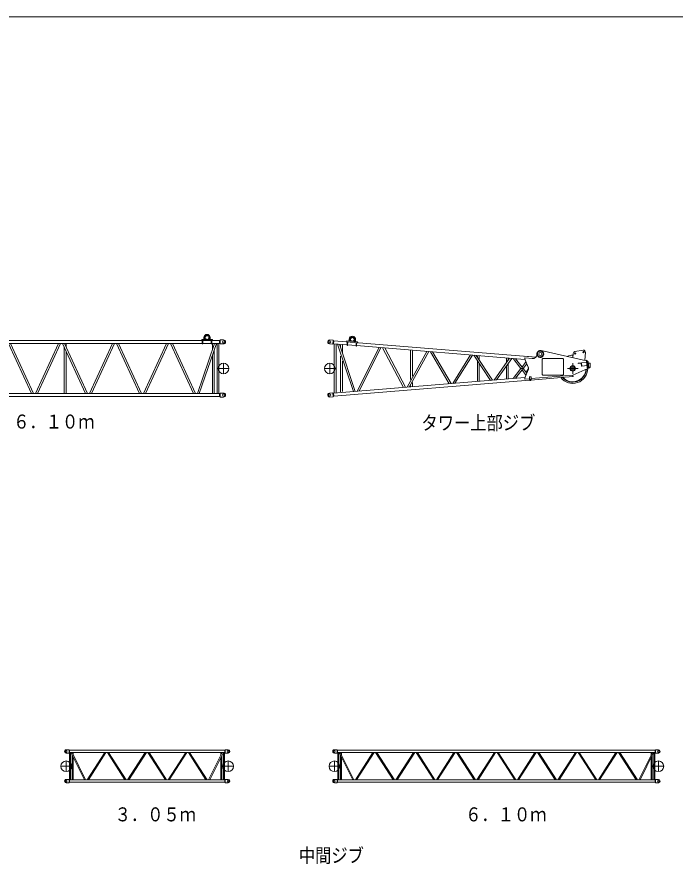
# Model space of a CAD drawing. Units: millimetres on the paper. Extents: x -420 to 420, y -297 to 297.
# Drawn here: x 63.7 to 270.1, y 18.3 to 284 of the extents above; entities that cross this region are included whole.
import ezdxf
from ezdxf.enums import TextEntityAlignment as Align

# ---------------------------------------------------------------- set-up
doc = ezdxf.new("R2010")
doc.units = ezdxf.units.MM
doc.linetypes.add('USER2', pattern=[17.5, 13, -1.5, 1.5, -1.5])
doc.layers.add('0-0_0', color=7, linetype='Continuous', lineweight=18)
doc.layers.add('0-1_1', color=7, linetype='Continuous', lineweight=18)
doc.styles.add('ＭＳ ゴシック', font='')
doc.styles.get('ＭＳ ゴシック').set_extended_font_data('MS Gothic')

msp = doc.modelspace()

# ---------------------------------------------------------------- linework, layer by layer
at = {"layer": '0-0_0'}
for p, q in [((122.275, 182.798), (122.275, 183.408)), ((122.541, 182.798), (122.541, 183.408)), ((124.025, 182.798), (124.025, 183.408)), ((124.291, 182.798), (124.291, 183.408)), ((28.041, 181.58), (121.783, 181.58)), ((68.279, 165.867), (60.979, 181.58)), ((68.904, 165.867), (61.604, 181.58)), ((69.445, 165.867), (76.745, 181.58)), ((70.07, 165.867), (77.37, 181.58)), ((85.212, 165.867), (77.912, 181.58)), ((85.837, 165.867), (78.537, 181.58)), ((79.091, 181.58), (79.091, 180.387)), ((86.379, 165.867), (93.679, 181.58)), ((87.004, 165.867), (94.304, 181.58)), ((102.146, 165.867), (94.846, 181.58)), ((102.77, 165.867), (95.47, 181.58)), ((103.312, 165.867), (110.612, 181.58)), ((103.937, 165.867), (111.237, 181.58)), ((119.079, 165.867), (111.779, 181.58)), ((119.704, 165.867), (112.404, 181.58)), ((120.258, 165.867), (125.608, 181.58)), ((120.857, 165.867), (126.207, 181.58)), ((121.616, 182.798), (124.95, 182.798)), ((121.616, 182.798), (121.616, 182.533)), ((121.783, 181.495), (121.783, 182.532)), ((121.95, 181.495), (121.95, 182.532)), ((121.95, 181.58), (124.616, 181.58)), ((124.616, 181.495), (124.616, 182.532)), ((124.783, 181.495), (124.783, 182.532)), ((124.783, 181.58), (127.241, 181.58)), ((124.95, 182.798), (124.95, 182.533)), ((124.958, 181.58), (124.958, 179.669)), ((125.525, 181.58), (125.525, 181.333)), ((126.458, 165.867), (126.458, 181.58)), ((127.025, 165.867), (127.025, 181.58)), ((127.291, 182.472), (127.241, 182.472)), ((127.291, 181.642), (127.241, 181.642)), ((127.375, 182.557), (127.375, 181.557)), ((127.375, 181.558), (127.375, 181.557)), ((127.508, 182.69), (128.441, 182.69)), ((127.508, 181.423), (128.441, 181.423)), ((161.723, 181.426), (162.786, 181.338)), ((161.826, 182.688), (162.889, 182.601)), ((162.889, 182.601), (162.786, 181.338)), ((162.937, 181.545), (162.804, 181.556)), ((163.004, 182.372), (162.872, 182.383)), ((163.009, 182.434), (162.932, 181.484)), ((162.932, 181.484), (167.202, 181.133)), ((163.009, 182.434), (226.357, 177.238)), ((163.191, 181.462), (163.191, 165.985)), ((163.758, 181.416), (163.758, 166.031)), ((169.178, 166.476), (164.167, 181.382)), ((169.76, 166.523), (164.782, 181.332)), ((165.191, 181.082), (165.191, 180.322)), ((165.758, 181.104), (165.758, 178.671)), ((167.135, 182.361), (167.113, 182.097)), ((167.135, 182.361), (170.457, 182.089)), ((167.195, 181.049), (167.279, 182.082)), ((167.361, 181.035), (167.446, 182.068)), ((167.368, 181.12), (170.025, 180.902)), ((167.791, 182.307), (167.841, 182.915)), ((168.057, 182.286), (168.107, 182.893)), ((169.535, 182.164), (169.585, 182.772)), ((169.801, 182.143), (169.851, 182.75)), ((170.019, 180.817), (170.103, 181.85)), ((170.185, 180.803), (170.269, 181.837)), ((170.192, 180.888), (223.001, 176.557)), ((170.457, 182.089), (170.436, 181.825)), ((78.524, 180.262), (78.524, 165.867)), ((79.091, 179.042), (79.091, 165.867)), ((125.525, 179.575), (125.525, 165.867)), ((177.22, 180.312), (170.361, 166.573)), ((177.829, 180.262), (171.021, 166.627)), ((178.357, 180.218), (184.885, 167.764)), ((179.025, 180.163), (185.498, 167.814)), ((192.215, 179.082), (186.019, 167.857)), ((192.834, 179.031), (186.697, 167.913)), ((187.108, 179.323), (187.108, 170.303)), ((187.674, 179.244), (187.674, 171.314)), ((199.211, 168.939), (193.347, 178.989)), ((199.838, 168.99), (194.036, 178.932)), ((228.049, 179.315), (242.331, 176.144)), ((238.164, 178.477), (238.051, 177.093)), ((241.276, 179.457), (238.646, 179.004)), ((241.956, 178.835), (241.746, 176.276)), ((124.958, 177.911), (124.958, 165.867)), ((165.191, 177.569), (165.191, 166.38)), ((165.758, 176.008), (165.758, 166.466)), ((205.874, 177.961), (200.34, 169.032)), ((206.508, 177.909), (201.042, 169.089)), ((206.999, 177.869), (212.202, 170.004)), ((207.717, 177.81), (212.847, 170.057)), ((208.108, 177.692), (208.108, 177.43)), ((208.108, 175.932), (208.108, 169.789)), ((208.674, 177.627), (208.674, 176.516)), ((213.322, 170.096), (218.196, 176.951)), ((214.06, 170.157), (218.853, 176.897)), ((217.208, 175.648), (217.208, 176.916)), ((217.774, 176.511), (217.774, 176.89)), ((221.726, 173.723), (219.309, 176.859)), ((222.083, 174.188), (220.073, 176.797)), ((223.318, 175.791), (222.083, 174.188)), ((222.908, 177.596), (222.902, 177.521)), ((222.908, 177.596), (226.421, 177.308)), ((222.934, 177.04), (222.941, 177.04)), ((222.934, 177.04), (222.934, 176.85)), ((222.934, 176.85), (222.941, 176.85)), ((222.941, 177.04), (225.312, 176.846)), ((222.941, 177.04), (222.941, 176.85)), ((223.023, 176.488), (224.001, 174.181)), ((228.572, 176.832), (228.405, 176.665)), ((228.405, 171.832), (228.405, 176.665)), ((234.905, 176.832), (228.572, 176.832)), ((235.072, 176.665), (234.905, 176.832)), ((235.072, 171.832), (235.072, 176.665)), ((240.716, 175.504), (239.637, 175.405)), ((239.64, 175.372), (239.637, 175.405)), ((240.815, 174.425), (240.716, 175.504)), ((240.72, 175.467), (242.379, 175.619)), ((242.319, 176.278), (242.418, 176.288)), ((242.532, 173.955), (242.319, 176.278)), ((242.434, 176.121), (242.725, 176.057)), ((242.725, 176.057), (242.725, 173.723)), ((242.725, 175.89), (242.799, 175.89)), ((242.799, 175.89), (242.799, 173.723)), ((242.799, 175.423), (243.474, 175.423)), ((242.883, 175.423), (242.883, 174.09)), ((243.466, 175.423), (243.466, 174.09)), ((243.474, 175.423), (243.474, 174.188)), ((208.674, 175.063), (208.674, 169.828)), ((217.208, 170.551), (217.208, 174.367)), ((217.774, 170.59), (217.774, 175.269)), ((221.726, 173.723), (219.309, 170.587)), ((222.083, 173.259), (220.073, 170.65)), ((221.726, 173.723), (222.441, 173.723)), ((222.083, 174.188), (222.083, 173.259)), ((223.318, 171.656), (222.083, 173.259)), ((223.572, 175.192), (222.441, 173.724)), ((223.573, 172.255), (222.441, 173.724)), ((223.023, 170.959), (224.001, 173.266)), ((224.094, 173.733), (223.756, 173.248)), ((237.982, 171.64), (242.725, 173.723)), ((240.485, 175.382), (239.713, 175.312)), ((240.709, 174.482), (240.639, 175.254)), ((240.815, 174.425), (240.782, 174.422)), ((240.812, 174.463), (242.471, 174.615)), ((242.725, 173.723), (242.799, 173.723)), ((242.799, 174.09), (243.466, 174.09)), ((242.799, 173.815), (243.289, 173.946)), ((162.932, 165.963), (223.004, 170.89)), ((222.934, 170.597), (222.941, 170.597)), ((222.934, 170.597), (222.934, 170.407)), ((222.934, 170.407), (222.941, 170.407)), ((222.941, 170.597), (222.941, 170.407)), ((222.941, 170.407), (224.374, 170.524)), ((224.324, 171.107), (224.324, 171.14)), ((224.991, 171.14), (224.324, 171.14)), ((224.833, 171.057), (224.374, 171.057)), ((224.374, 171.057), (224.374, 170.123)), ((224.375, 170.123), (224.525, 169.973)), ((224.908, 170.123), (224.758, 169.973)), ((224.872, 170.087), (238.013, 171.165)), ((224.908, 170.523), (224.908, 170.982)), ((224.908, 170.523), (224.908, 170.123)), ((224.991, 170.473), (224.958, 170.473)), ((224.991, 170.575), (237.982, 171.64)), ((224.991, 170.473), (224.991, 171.14)), ((228.572, 171.665), (228.405, 171.832)), ((234.905, 171.665), (228.572, 171.665)), ((235.072, 171.832), (234.905, 171.665)), ((237.975, 171.64), (238.013, 171.165)), ((238.009, 171.216), (238.062, 171.221)), ((238.026, 171.66), (238.062, 171.221)), ((163.01, 165.013), (224.446, 170.052)), ((187.108, 168.385), (187.108, 168.09)), ((187.674, 169.372), (187.674, 168.222)), ((224.524, 169.973), (224.758, 169.973)), ((28.041, 165.867), (127.241, 165.867)), ((127.291, 165.805), (127.241, 165.805)), ((127.291, 164.975), (127.241, 164.975)), ((127.375, 165.89), (127.375, 164.89)), ((127.375, 164.892), (127.375, 164.89)), ((127.508, 166.023), (128.441, 166.023)), ((127.508, 164.757), (128.441, 164.757)), ((162.786, 166.109), (161.723, 166.021)), ((162.889, 164.846), (161.826, 164.759)), ((162.786, 166.109), (162.889, 164.846)), ((162.804, 165.891), (162.937, 165.902)), ((162.872, 165.064), (163.004, 165.075)), ((162.932, 165.963), (163.01, 165.013)), ((79.098, 54.134), (79.998, 54.134)), ((79.998, 54.134), (79.998, 53.067)), ((79.998, 53.913), (80.098, 53.913)), ((79.998, 53.288), (80.098, 53.288)), ((80.098, 53.971), (128.898, 53.971)), ((80.189, 53.23), (80.189, 44.658)), ((80.507, 53.23), (80.507, 44.658)), ((80.587, 53.23), (84.854, 44.658)), ((80.943, 53.23), (85.209, 44.658)), ((81.022, 53.23), (81.022, 53.07)), ((81.341, 53.23), (81.341, 52.43)), ((85.676, 44.658), (91.192, 53.23)), ((86.054, 44.658), (91.571, 53.23)), ((92.026, 53.23), (97.542, 44.658)), ((92.404, 53.23), (97.921, 44.658)), ((103.892, 53.23), (98.376, 44.658)), ((104.271, 53.23), (98.754, 44.658)), ((104.726, 53.23), (110.242, 44.658)), ((105.104, 53.23), (110.621, 44.658)), ((111.076, 44.658), (116.592, 53.23)), ((111.454, 44.658), (116.971, 53.23)), ((117.426, 53.23), (122.942, 44.658)), ((117.804, 53.23), (123.321, 44.658)), ((123.787, 44.658), (128.054, 53.23)), ((124.143, 44.658), (128.409, 53.23)), ((127.656, 53.23), (127.656, 52.43)), ((127.974, 53.23), (127.974, 53.07)), ((128.489, 53.23), (128.489, 44.658)), ((128.807, 53.23), (128.807, 44.658)), ((128.898, 53.971), (128.898, 53.23)), ((128.998, 53.913), (128.898, 53.913)), ((128.998, 53.288), (128.898, 53.288)), ((128.998, 53.067), (128.998, 54.134)), ((129.898, 54.134), (128.998, 54.134)), ((163.232, 54.134), (164.132, 54.134)), ((164.132, 54.134), (164.132, 53.067)), ((164.132, 53.913), (164.232, 53.913)), ((164.132, 53.288), (164.232, 53.288)), ((164.232, 53.971), (263.832, 53.971)), ((164.322, 53.23), (164.322, 44.658)), ((164.641, 53.23), (164.641, 44.658)), ((164.72, 53.23), (168.987, 44.658)), ((165.076, 53.23), (169.343, 44.658)), ((165.156, 53.23), (165.156, 53.07)), ((165.474, 53.23), (165.474, 52.43)), ((169.809, 44.658), (175.326, 53.23)), ((170.188, 44.658), (175.704, 53.23)), ((176.159, 53.23), (181.676, 44.658)), ((176.538, 53.23), (182.054, 44.658)), ((188.026, 53.23), (182.509, 44.658)), ((188.404, 53.23), (182.888, 44.658)), ((188.859, 53.23), (194.376, 44.658)), ((189.238, 53.23), (194.754, 44.658)), ((195.209, 44.658), (200.726, 53.23)), ((195.588, 44.658), (201.104, 53.23)), ((201.559, 53.23), (207.076, 44.658)), ((201.938, 53.23), (207.454, 44.658)), ((207.909, 44.658), (213.426, 53.23)), ((208.288, 44.658), (213.804, 53.23)), ((214.259, 53.23), (219.776, 44.658)), ((214.638, 53.23), (220.154, 44.658)), ((220.609, 44.658), (226.126, 53.23)), ((220.988, 44.658), (226.504, 53.23)), ((226.959, 53.23), (232.476, 44.658)), ((227.338, 53.23), (232.854, 44.658)), ((233.309, 44.658), (238.826, 53.23)), ((233.688, 44.658), (239.204, 53.23)), ((239.659, 53.23), (245.176, 44.658)), ((240.038, 53.23), (245.554, 44.658)), ((246.009, 44.658), (251.526, 53.23)), ((246.388, 44.658), (251.904, 53.23)), ((252.359, 53.23), (257.876, 44.658)), ((252.738, 53.23), (258.254, 44.658)), ((258.72, 44.658), (262.987, 53.23)), ((259.076, 44.658), (263.343, 53.23)), ((262.589, 53.23), (262.589, 52.43)), ((262.907, 53.23), (262.907, 53.07)), ((263.422, 53.23), (263.422, 44.658)), ((263.741, 53.23), (263.741, 44.658)), ((263.832, 53.971), (263.832, 53.23)), ((263.932, 53.913), (263.832, 53.913)), ((263.932, 53.288), (263.832, 53.288)), ((263.932, 53.067), (263.932, 54.134)), ((264.832, 54.134), (263.932, 54.134)), ((79.098, 53.067), (79.998, 53.067)), ((81.022, 52.355), (81.022, 44.658)), ((81.341, 51.716), (81.341, 44.658)), ((127.656, 51.716), (127.656, 44.658)), ((127.974, 52.355), (127.974, 44.658)), ((129.898, 53.067), (128.998, 53.067)), ((163.232, 53.067), (164.132, 53.067)), ((165.156, 52.355), (165.156, 44.658)), ((165.474, 51.716), (165.474, 44.658)), ((262.589, 51.716), (262.589, 44.658)), ((262.907, 52.355), (262.907, 44.658)), ((264.832, 53.067), (263.932, 53.067)), ((79.098, 44.821), (79.998, 44.821)), ((79.098, 43.754), (79.998, 43.754)), ((79.998, 44.821), (79.998, 43.754)), ((79.998, 44.6), (80.098, 44.6)), ((79.998, 43.975), (80.098, 43.975)), ((80.098, 44.658), (80.098, 43.916)), ((80.098, 43.916), (128.898, 43.916)), ((128.998, 44.6), (128.898, 44.6)), ((128.998, 43.975), (128.898, 43.975)), ((128.998, 43.754), (128.998, 44.821)), ((129.898, 44.821), (128.998, 44.821)), ((129.898, 43.754), (128.998, 43.754)), ((163.232, 44.821), (164.132, 44.821)), ((163.232, 43.754), (164.132, 43.754)), ((164.132, 44.821), (164.132, 43.754)), ((164.132, 44.6), (164.232, 44.6)), ((164.132, 43.975), (164.232, 43.975)), ((164.232, 44.658), (164.232, 43.916)), ((164.232, 43.916), (263.832, 43.916)), ((263.932, 44.6), (263.832, 44.6)), ((263.932, 43.975), (263.832, 43.975)), ((263.932, 43.754), (263.932, 44.821)), ((264.832, 44.821), (263.932, 44.821)), ((264.832, 43.754), (263.932, 43.754))]:
    msp.add_line(p, q, dxfattribs=at)
at = {"layer": '0-0_0', "linetype": 'USER2'}
for p, q in [((128.441, 175.39), (128.441, 172.057)), ((161.774, 175.39), (161.774, 172.057)), ((237.974, 175.39), (237.974, 172.057)), ((126.775, 173.723), (130.108, 173.723)), ((160.108, 173.723), (163.441, 173.723)), ((236.308, 173.723), (239.641, 173.723)), ((79.098, 50.611), (79.098, 47.277)), ((129.898, 50.611), (129.898, 47.277)), ((163.232, 50.611), (163.232, 47.277)), ((264.832, 50.611), (264.832, 47.277)), ((77.432, 48.944), (80.765, 48.944)), ((128.232, 48.944), (131.565, 48.944)), ((161.565, 48.944), (164.898, 48.944)), ((263.165, 48.944), (266.498, 48.944))]:
    msp.add_line(p, q, dxfattribs=at)
at = {"layer": '0-0_0'}
for points in [[(28.041, 181.58), (28.041, 182.533), (127.241, 182.533), (127.241, 181.58)], [(242.532, 173.955), (242.631, 173.964), (242.418, 176.288)], [(28.041, 164.913), (127.241, 164.913), (127.241, 165.867)], [(80.098, 53.971), (80.098, 53.23), (128.898, 53.23)], [(164.232, 53.971), (164.232, 53.23), (263.832, 53.23)], [(80.098, 44.658), (128.898, 44.658), (128.898, 43.916)], [(164.232, 44.658), (263.832, 44.658), (263.832, 43.916)]]:
    msp.add_lwpolyline(points, dxfattribs=at)
for centre, radius in [((123.283, 183.407), 0.583), ((168.846, 182.831), 0.583), ((128.441, 182.057), 0.333), ((161.774, 182.057), 0.333), ((227.809, 178.257), 0.475), ((238.745, 178.429), 0.208), ((241.375, 178.882), 0.208), ((128.441, 173.723), 1.667), ((161.774, 173.723), 1.667), ((237.974, 173.723), 0.85), ((237.974, 173.723), 0.542), ((237.974, 173.723), 0.542), ((224.641, 170.223), 0.117), ((128.441, 165.39), 0.342), ((161.774, 165.39), 0.342), ((79.098, 53.601), 0.258), ((129.898, 53.601), 0.258), ((163.232, 53.601), 0.258), ((264.832, 53.601), 0.258), ((79.098, 48.944), 1.667), ((129.898, 48.944), 1.667), ((163.232, 48.944), 1.667), ((264.832, 48.944), 1.667), ((79.098, 44.287), 0.258), ((129.898, 44.287), 0.258), ((163.232, 44.287), 0.258), ((264.832, 44.287), 0.258)]:
    msp.add_circle(centre, radius, dxfattribs=at)
for centre, radius, start, end in [((123.283, 183.408), 1.008, 0, 180), ((123.283, 183.408), 0.742, 0, 180), ((168.846, 182.833), 1.008, 355.31103, 175.31103), ((168.846, 182.833), 0.742, 355.31027, 175.31027), ((121.866, 181.495), 0.0833, 180, 0), ((124.7, 181.495), 0.0833, 180, 0), ((127.291, 182.555), 0.0833, 270, 0), ((127.291, 181.558), 0.0833, 0, 90), ((127.508, 182.557), 0.133, 90.02623, 180), ((127.508, 181.557), 0.133, 180, 269.96066), ((128.441, 182.057), 0.633, 270, 90), ((161.774, 182.057), 0.633, 85.31087, 265.3111), ((167.278, 181.042), 0.0833, 175.31564, 355.31564), ((170.102, 180.81), 0.0833, 175.31564, 355.31564), ((225.407, 178.174), 1.333, 350.01038, 356.07564), ((227.814, 178.257), 1.083, 171.75503, 194.25503), ((225.407, 178.175), 1.333, 356.04549, 2.11075), ((227.822, 178.257), 1.083, 175.7186, 182.26371), ((227.814, 178.259), 1.083, 149.35751, 171.85751), ((227.822, 178.258), 1.083, 169.20544, 175.75055), ((227.822, 178.259), 1.083, 162.68974, 169.23485), ((227.822, 178.259), 1.083, 156.16998, 162.71509), ((227.821, 178.26), 1.082, 149.64485, 156.18996), ((227.813, 178.261), 1.081, 126.90197, 149.40197), ((227.821, 178.26), 1.081, 143.1133, 149.65841), ((227.809, 178.257), 0.917, 124.25006, 0), ((227.821, 178.261), 1.081, 136.57463, 143.11974), ((227.82, 178.261), 1.08, 130.02848, 136.57359), ((227.82, 178.261), 1.08, 123.4749, 130.02001), ((227.811, 178.262), 1.079, 104.36212, 126.86212), ((227.809, 178.257), 0.917, 0, 133.5182), ((227.819, 178.262), 1.079, 116.91432, 123.45943), ((227.818, 178.262), 1.079, 110.34752, 116.89263), ((227.818, 178.262), 1.078, 103.77565, 110.32076), ((227.809, 178.262), 1.078, 81.76105, 104.26105), ((227.817, 178.262), 1.078, 97.20009, 103.7452), ((227.817, 178.262), 1.078, 90.62244, 97.16755), ((227.816, 178.262), 1.078, 84.04439, 90.5895), ((227.815, 178.262), 1.078, 77.46768, 84.01279), ((227.807, 178.262), 1.079, 59.1582, 81.6582), ((227.805, 178.26), 1.081, 36.61409, 59.11409), ((227.804, 178.259), 1.083, 14.15431, 36.65431), ((227.804, 178.255), 1.083, 329.35751, 351.85751), ((227.804, 178.257), 1.083, 351.75503, 14.25503), ((238.745, 178.429), 0.583, 99.78017, 175.30967), ((241.375, 178.882), 0.583, 355.31266, 99.78164), ((224.096, 176.945), 1.167, 184.68733, 185.83574), ((224.096, 176.945), 1.167, 185.8301, 186.97852), ((224.096, 176.944), 1.167, 186.97293, 188.12134), ((224.096, 176.944), 1.167, 188.11582, 189.26423), ((224.096, 176.944), 1.167, 189.25877, 190.40719), ((224.096, 176.944), 1.167, 190.40181, 191.55022), ((224.096, 176.944), 1.166, 191.54493, 192.69334), ((224.096, 176.944), 1.166, 192.68814, 193.83655), ((224.096, 176.944), 1.166, 193.83146, 194.97987), ((224.096, 176.944), 1.166, 194.97488, 196.1233), ((224.096, 176.944), 1.166, 196.11843, 197.26685), ((224.096, 176.943), 1.166, 197.26211, 198.41052), ((224.096, 176.943), 1.166, 198.40591, 199.55433), ((224.096, 176.943), 1.166, 199.54986, 200.69828), ((224.096, 176.943), 1.166, 200.69396, 201.84238), ((224.096, 176.943), 1.166, 201.83822, 202.98663), ((225.414, 178.168), 1.327, 265.05232, 271.11758), ((225.413, 178.168), 1.327, 271.14814, 277.2134), ((225.412, 178.169), 1.327, 277.24303, 283.30829), ((225.412, 178.169), 1.327, 283.33564, 289.4009), ((225.411, 178.169), 1.328, 289.42474, 295.49), ((225.41, 178.169), 1.328, 295.50928, 301.57454), ((225.41, 178.17), 1.329, 301.5884, 307.65366), ((225.409, 178.17), 1.329, 307.66147, 313.72673), ((225.409, 178.171), 1.33, 313.72816, 319.79342), ((225.408, 178.171), 1.331, 319.78842, 325.85368), ((225.408, 178.172), 1.331, 325.84247, 331.90773), ((225.408, 178.172), 1.332, 331.89084, 337.95609), ((225.407, 178.173), 1.333, 337.93426, 343.99952), ((225.407, 178.174), 1.333, 343.97373, 350.03899), ((227.814, 178.255), 1.083, 194.15431, 216.65431), ((227.813, 178.253), 1.081, 216.61409, 239.11409), ((227.811, 178.252), 1.079, 239.1582, 261.6582), ((227.809, 178.251), 1.078, 261.76105, 284.26105), ((227.807, 178.252), 1.079, 284.36212, 306.86212), ((227.805, 178.253), 1.081, 306.90197, 329.40197), ((237.974, 173.723), 4.158, 88.06182, 114.87595), ((224.508, 172.723), 0.917, 145.12057, 199.30269), ((222.928, 173.721), 1.166, 336.83293, 339.73011), ((222.928, 173.726), 1.166, 20.09289, 22.99007), ((222.928, 173.722), 1.166, 339.71909, 342.61626), ((222.928, 173.725), 1.166, 17.20679, 20.10397), ((222.928, 173.722), 1.166, 342.60434, 345.50152), ((222.928, 173.725), 1.166, 14.32158, 17.21876), ((222.928, 173.722), 1.166, 345.48883, 348.38601), ((222.928, 173.725), 1.166, 11.43714, 14.33432), ((222.928, 173.724), 1.167, 8.55334, 11.45051), ((222.928, 173.722), 1.167, 348.37267, 351.26985), ((222.928, 173.723), 1.167, 351.256, 354.15318), ((222.928, 173.724), 1.167, 5.67003, 8.56721), ((222.928, 173.724), 1.167, 2.78709, 5.68427), ((222.928, 173.723), 1.167, 354.13896, 357.03614), ((222.928, 173.724), 1.167, 359.90436, 2.80154), ((222.928, 173.723), 1.167, 357.0217, 359.91888), ((237.974, 173.723), 4.692, 217.65637, 359.59936), ((237.974, 173.723), 4.275, 221.35847, 357.08657), ((237.974, 173.723), 4.158, 222.56503, 356.28154), ((239.707, 175.378), 0.0667, 185.2526, 275.23835), ((240.498, 175.241), 0.142, 5.22851, 95.2341), ((240.776, 174.489), 0.0667, 185.2526, 275.23835), ((243.224, 174.188), 0.25, 285.00147, 337.02318), ((243.224, 174.188), 0.25, 345.14697, 0), ((224.096, 170.503), 1.167, 174.2195, 175.38177), ((224.096, 170.503), 1.167, 173.06278, 174.22505), ((224.096, 170.503), 1.167, 171.90599, 173.06826), ((224.096, 170.503), 1.166, 170.74912, 171.91139), ((224.096, 170.503), 1.166, 169.59215, 170.75442), ((224.096, 170.503), 1.166, 168.43508, 169.59735), ((224.096, 170.503), 1.166, 167.2779, 168.44017), ((224.096, 170.504), 1.166, 166.1206, 167.28287), ((224.096, 170.504), 1.166, 164.96317, 166.12544), ((224.096, 170.504), 1.166, 163.80561, 164.96788), ((224.096, 170.504), 1.166, 162.64791, 163.81018), ((224.096, 170.504), 1.166, 161.49005, 162.65232), ((224.096, 170.504), 1.166, 160.33204, 161.49431), ((224.096, 170.504), 1.166, 159.17387, 160.33613), ((224.096, 170.504), 1.166, 158.01552, 159.17779), ((224.096, 170.504), 1.166, 156.85699, 158.01926), ((224.374, 171.107), 0.05, 180, 270), ((224.833, 170.982), 0.075, 0, 90), ((224.958, 170.523), 0.05, 180, 270), ((127.291, 165.888), 0.0833, 270, 0), ((127.291, 164.892), 0.0833, 0, 90), ((127.508, 165.89), 0.133, 90.02623, 180), ((127.508, 164.89), 0.133, 180, 269.97377), ((128.441, 165.39), 0.633, 270, 90), ((161.774, 165.39), 0.633, 94.6889, 274.68913), ((79.098, 53.601), 0.533, 90, 270.36063), ((129.898, 53.601), 0.533, 270.14753, 89.85247), ((163.232, 53.601), 0.533, 90, 270.35736), ((264.832, 53.601), 0.533, 270.14917, 89.85083), ((79.098, 44.287), 0.533, 90, 270.36063), ((129.898, 44.287), 0.533, 270.14753, 89.85247), ((163.232, 44.287), 0.533, 90, 270.35736), ((264.832, 44.287), 0.533, 270.14917, 89.85083)]:
    msp.add_arc(centre, radius, start, end, dxfattribs=at)
at = {"layer": '0-1_1'}
msp.add_line((-411.5, 284), (411.5, 284), dxfattribs=at)

# ---------------------------------------------------------------- texts
at = {"layer": '0-0_0', "style": 'ＭＳ ゴシック', "width": 0.85}
for s, p in [('タワー上部ジブ', (190.541, 153.151)), ('６．１０ｍ', (62.49, 153.552)), ('３．０５ｍ', (94.315, 30.335)), ('６．１０ｍ', (204.249, 30.335)), ('中間ジブ', (152.079, 17.434))]:
    msp.add_text(s, height=4.399, dxfattribs=at).set_placement(p, align=Align.BOTTOM_LEFT)

doc.saveas('drawing.dxf')
